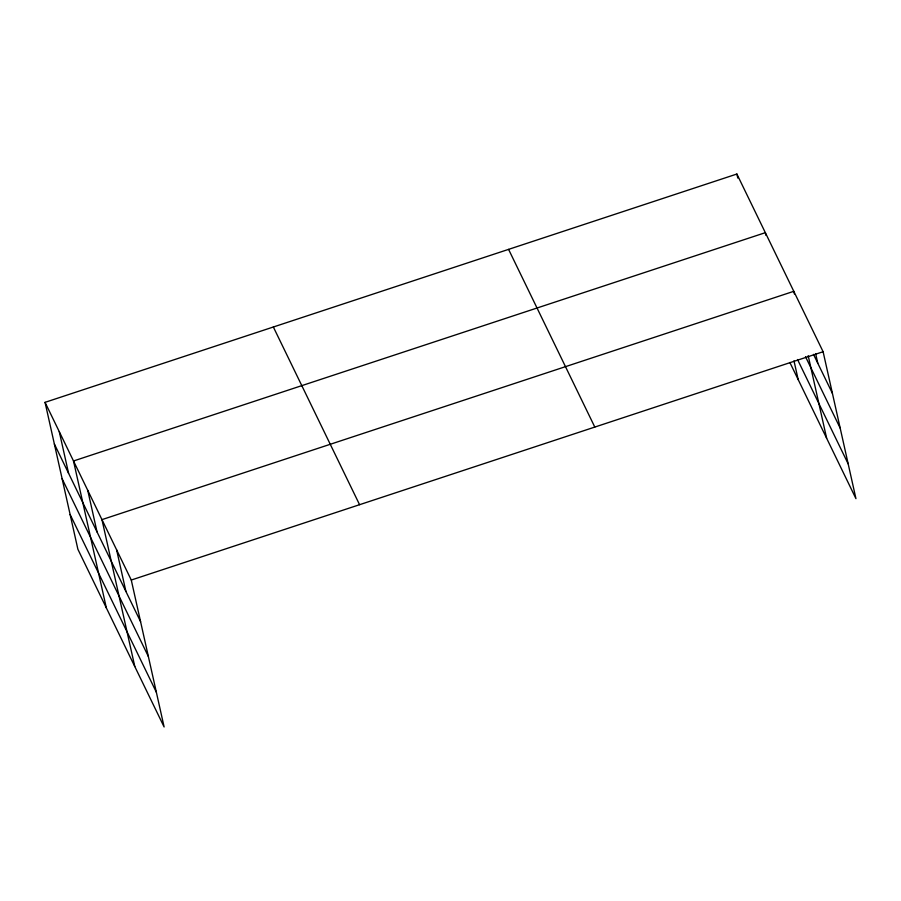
<?xml version="1.0" encoding="UTF-8"?>
<svg xmlns="http://www.w3.org/2000/svg" width="901" height="901" viewBox="0 0 901 901"><rect width="100%" height="100%" fill="white"/><g stroke="black" fill="none" stroke-linecap="round" stroke-linejoin="round"><path stroke-width="1.35" d="M45.05 402.342L131.276 580.041L164.117 726.972L77.891 549.272L45.05 402.342L736.883 174.028L823.109 351.728L855.95 498.658L789.884 362.495M131.276 580.041L823.109 351.728M813.49 354.363L832.423 393.388M805.528 356.717L840.183 428.121M797.531 359.522L848.19 463.914M508.581 249.374L594.806 427.074M273.352 327.007L359.578 504.706M54.364 444.002L140.59 621.701M62.124 478.746L148.35 656.446M70.132 514.539L156.357 692.238M815.664 353.766L817.759 363.182M794.389 293.996L793.792 291.316L101.959 519.629L134.801 666.549M808.186 355.681L826.634 438.235M765.94 235.352L765.332 232.672L73.499 460.985L106.341 607.916M793.995 360.884L798.173 379.591M736.883 174.028L737.784 178.06M116.612 549.835L125.926 591.495M87.735 490.313L97.049 531.962M59.275 431.669L68.589 473.329"/></g></svg>
